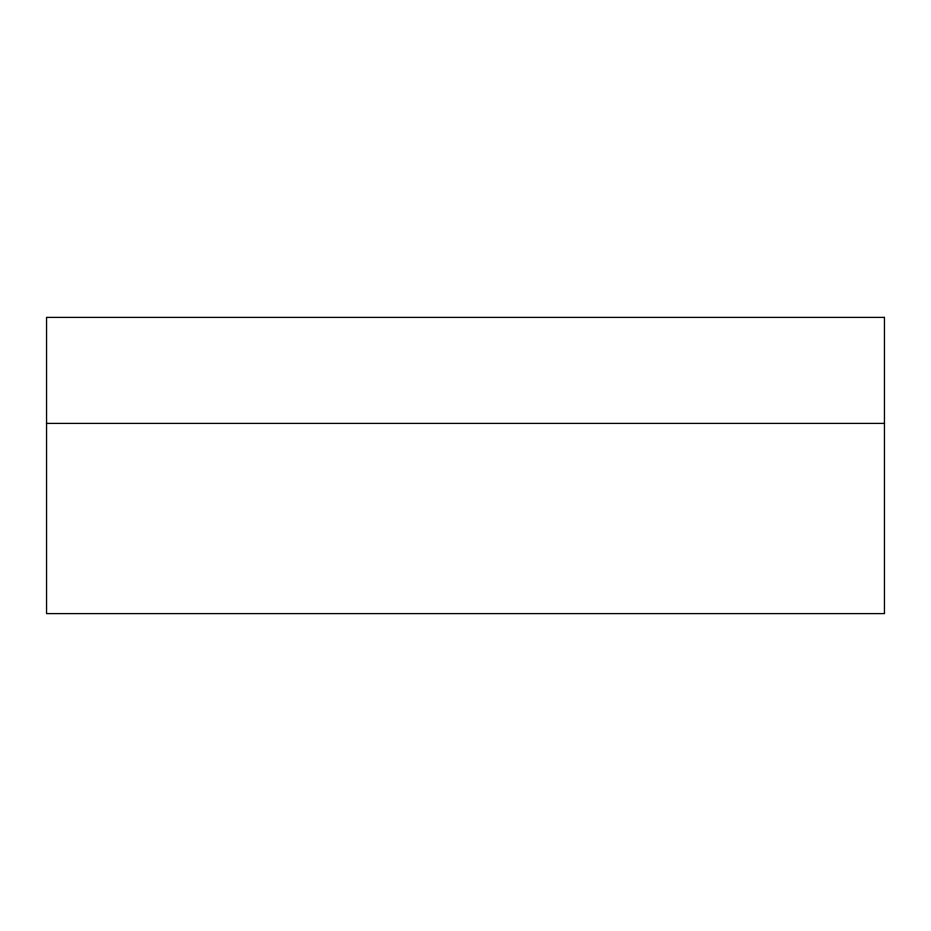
<?xml version="1.0" encoding="UTF-8"?>
<svg xmlns="http://www.w3.org/2000/svg" width="931" height="931" viewBox="0 0 931 931"><rect width="100%" height="100%" fill="white"/><g stroke="black" fill="none" stroke-linecap="round" stroke-linejoin="round"><path stroke-width="1.4" d="M46.55 423.407L884.45 423.407M884.45 317.401L46.55 317.401L46.55 613.599L884.45 613.599L884.45 317.401"/></g></svg>
